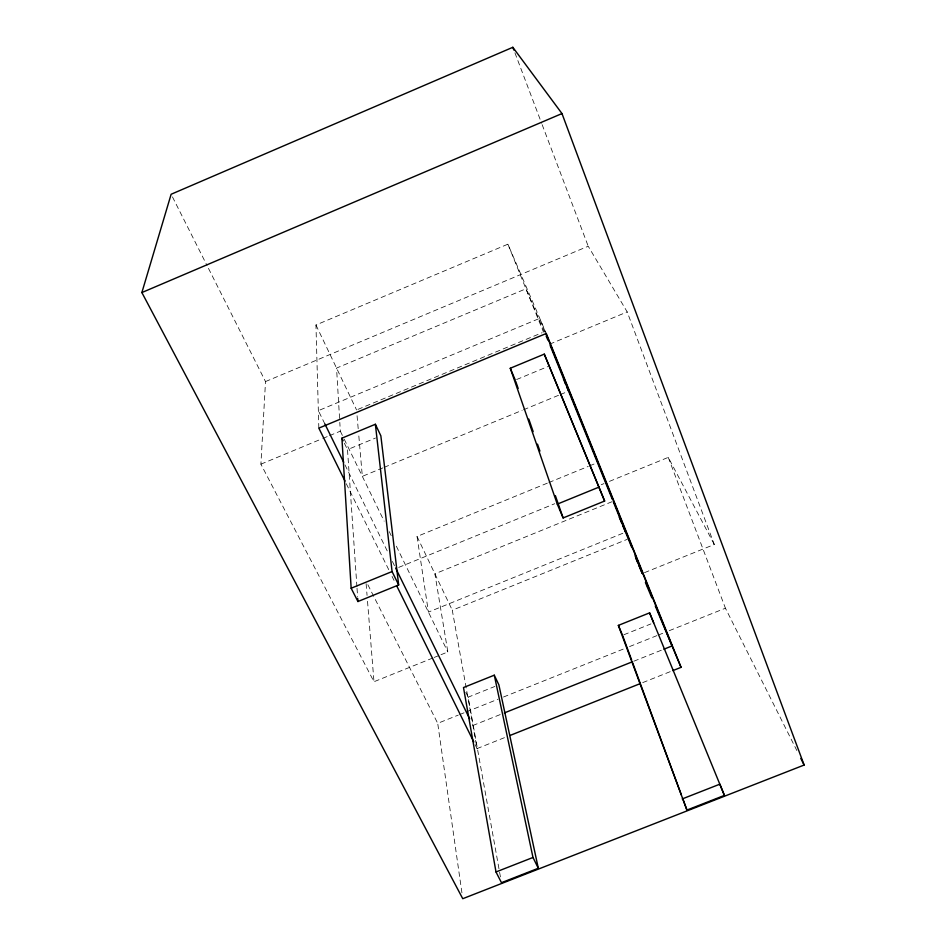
<?xml version="1.0" encoding="UTF-8"?>
<svg xmlns="http://www.w3.org/2000/svg" width="946" height="946" viewBox="0 0 946 946"><rect width="100%" height="100%" fill="white"/><g stroke="black" fill="none" stroke-linecap="round" stroke-linejoin="round"><path stroke-width="0.71" stroke-dasharray="4.73 3.55" d="M432.795 658.014L373.977 681.735L260.907 464.167L265.507 381.569L207.682 266.807M318.837 428.124L315.952 324.998L507.907 244.186L546.268 333.477M265.507 381.569L588.223 246.232L627.198 311.932L714.289 544.494L642.287 573.536M357.931 409.393L542.117 332.72M260.907 464.167L321.474 438.991M322.823 438.436L328.215 436.201M329.551 435.633L340.324 431.163L339.803 422.354M549.626 344.178L627.198 311.932M356.926 586.78L347.501 449.634L375.515 438.022M516.611 379.523L547.769 366.61M382.823 467.892L362.33 476.358L358.7 434.498M384.194 467.324L522.157 410.339M523.528 409.772L559.039 395.097M560.41 394.529L565.874 392.283M622.835 533.272L428.432 612.097L417.044 536.477L547.509 483.087M548.857 482.531L588.27 466.402M589.63 465.846L595.069 463.623M398.727 567.387L554.699 503.721M601.218 484.742L603.95 483.619M609.425 481.384L668.254 457.379L714.289 544.494M612.05 501.699L434.9 573.832L447.836 651.948L441.002 654.703M504.443 737.679L477.056 748.582L452.283 610.217L627.269 539.326M434.155 657.458L439.63 655.259M500.434 876.895L468.187 697.155L494.876 686.453M623.875 634.754L650.954 623.899M461.932 892.858L437.714 723.335L458.266 715.105M459.626 714.561L465.113 712.373M466.484 711.818L497.998 699.212M503.473 697.013L624.041 648.779M629.528 646.579L656.926 635.617M658.298 635.073L663.773 632.874M669.26 630.686L725.428 608.207L796.851 750.545M500.198 714.585L472.917 725.476L471.628 722.827M633.867 661.195L662.507 649.76M642.712 682.61L671.459 671.163M172.456 196.898L207.02 265.495M367.876 584.746L437.714 723.335M346.295 483.737L388.794 569.811M392.07 576.433L394.033 580.406M475.093 744.608L477.056 748.582M324.845 423.891L318.353 410.659L539.764 318.329L545.274 331.987M344.983 464.888L387.848 552.192M392.389 561.451L394.99 566.749M344.403 443.272L347.501 449.634M465.846 692.342L468.187 697.155M340.324 431.163L343.54 437.773M344.19 439.098L384.147 521.163M389.255 531.64L391.206 535.661M396.339 546.185L447.836 651.948M315.952 324.998L356.571 409.961M417.044 536.477L452.283 610.217M544.423 332.022L525.952 288.79L336.551 368.077L339.709 420.887M507.907 244.186L543.489 332.152M514.92 52.822L541.62 123.276M542.153 124.659L588.223 246.232M668.254 457.379L725.428 608.207M357.068 415.732L358.191 428.727M366.114 583.706L367.06 595.412M367.521 601.266L373.977 681.735M357.02 588.246L357.635 597.092"/><path stroke-width="1.42" d="M141.876 292.551L171.131 194.261L512.827 47.3L561.983 113.567L804.124 765.042L462.76 898.7L141.876 292.551L561.983 113.567M341.908 438.164L375.373 424.269L380.848 435.81L398.668 584.935L357.943 601.526L351.155 588.235L341.908 438.164L343.15 440.718M510.284 368.254L544.281 354.135L604.636 501.037L563.13 517.947L557.277 504.135L510.284 368.254L515.263 380.079M351.155 588.235L392.07 571.55L375.373 424.269M557.277 504.135L598.972 487.119M494.297 675.184L463.493 687.541L496 871.964L501.463 882.689L538.309 868.262L498.873 684.845L494.297 675.184L532.988 857.466L538.309 868.262M618.365 625.389L649.606 612.854L724.411 795.397L686.938 810.072L618.365 625.389L622.007 634.057M504.289 712.941L632.496 661.739M663.867 649.216L672.05 645.941L545.83 333.347M509.918 735.503L639.981 683.71M672.831 670.619L681.049 667.344L546.268 333.477L318.837 428.124L344.994 481.088M496 871.964L532.988 857.466M682.22 798.932L719.847 784.175L724.411 795.397M800.813 758.456L804.124 765.042M396.646 585.704L473.792 741.96M392.07 571.55L398.668 584.935M324.845 423.891L343.682 462.251M395.641 568.061L469.677 718.865M546.161 336.067L547.888 340.122M563.461 379.086L565.743 384.443M566.89 387.127L568.605 391.147M619.287 517.249L621.569 522.677M622.716 525.385L625.566 532.16M636.008 558.625L637.722 562.693M638.857 565.401L642.287 573.536L635.109 555.787M645.409 582.511L647.111 586.555M647.289 586.993L651.865 597.884M655.306 606.055L681.049 667.344M604.636 501.037L544.281 354.135M649.606 612.854L653.651 622.811M550.17 345.538L563.958 379.665M565.069 382.397L612.298 499.299M613.398 502.042L631.81 547.592M512.827 47.3L513.867 50.067M622.527 635.298L631.656 660.06M632.661 662.815L681.357 794.924M682.882 799.063L686.938 810.072M515.747 381.475L518.16 388.439M528.802 419.078L533.154 431.613M537.505 444.135L539.918 451.1M555.385 495.669L563.13 517.947M357.73 598.57L357.943 601.526"/></g></svg>
